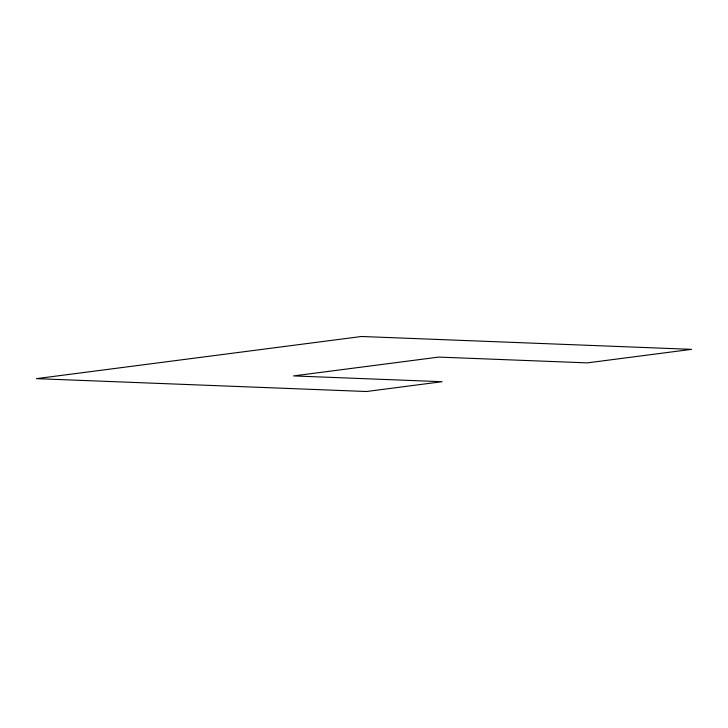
<?xml version="1.0" encoding="UTF-8"?>
<svg xmlns="http://www.w3.org/2000/svg" width="728" height="728" viewBox="0 0 728 728"><rect width="100%" height="100%" fill="white"/><g stroke="black" fill="none" stroke-linecap="round" stroke-linejoin="round"><path stroke-width="1.09" d="M361.507 336.491L36.4 378.651L366.493 391.509L442.105 381.7L293.53 375.921L438.702 357.093L587.278 362.881L691.6 349.349L361.507 336.491"/></g></svg>
